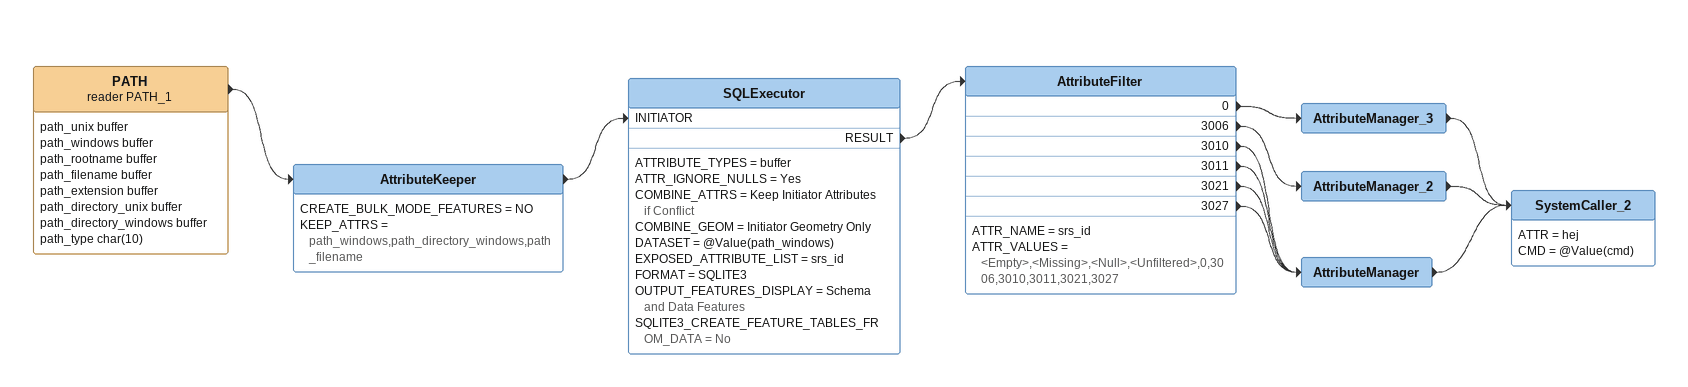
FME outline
PATH (reader PATH_1)
    attributes: path_unix buffer, path_windows buffer, path_rootname buffer, path_filename buffer, path_extension buffer, path_directory_unix buffer, path_directory_windows buffer, path_type char(10)
    -> AttributeKeeper
AttributeKeeper
    CREATE_BULK_MODE_FEATURES = NO
    KEEP_ATTRS = path_windows,path_directory_windows,path_filename
    -> SQLExecutor [INITIATOR]
SQLExecutor
    ATTRIBUTE_TYPES = buffer
    ATTR_IGNORE_NULLS = Yes
    COMBINE_ATTRS = Keep Initiator Attributes if Conflict
    COMBINE_GEOM = Initiator Geometry Only
    DATASET = @Value(path_windows)
    EXPOSED_ATTRIBUTE_LIST = srs_id
    FORMAT = SQLITE3
    OUTPUT_FEATURES_DISPLAY = Schema and Data Features
    SQLITE3_CREATE_FEATURE_TABLES_FROM_DATA = No
    RESULT -> AttributeFilter
AttributeFilter
    ATTR_NAME = srs_id
    ATTR_VALUES = <Empty>,<Missing>,<Null>,<Unfiltered>,0,3006,3010,3011,3021,3027
    0 -> AttributeManager_3
    3006 -> AttributeManager_2
    3010 -> AttributeManager
    3011 -> AttributeManager
    3021 -> AttributeManager
    3027 -> AttributeManager
AttributeManager_3
    -> SystemCaller_2
AttributeManager_2
    -> SystemCaller_2
AttributeManager
    -> SystemCaller_2
SystemCaller_2
    ATTR = hej
    CMD = @Value(cmd)
